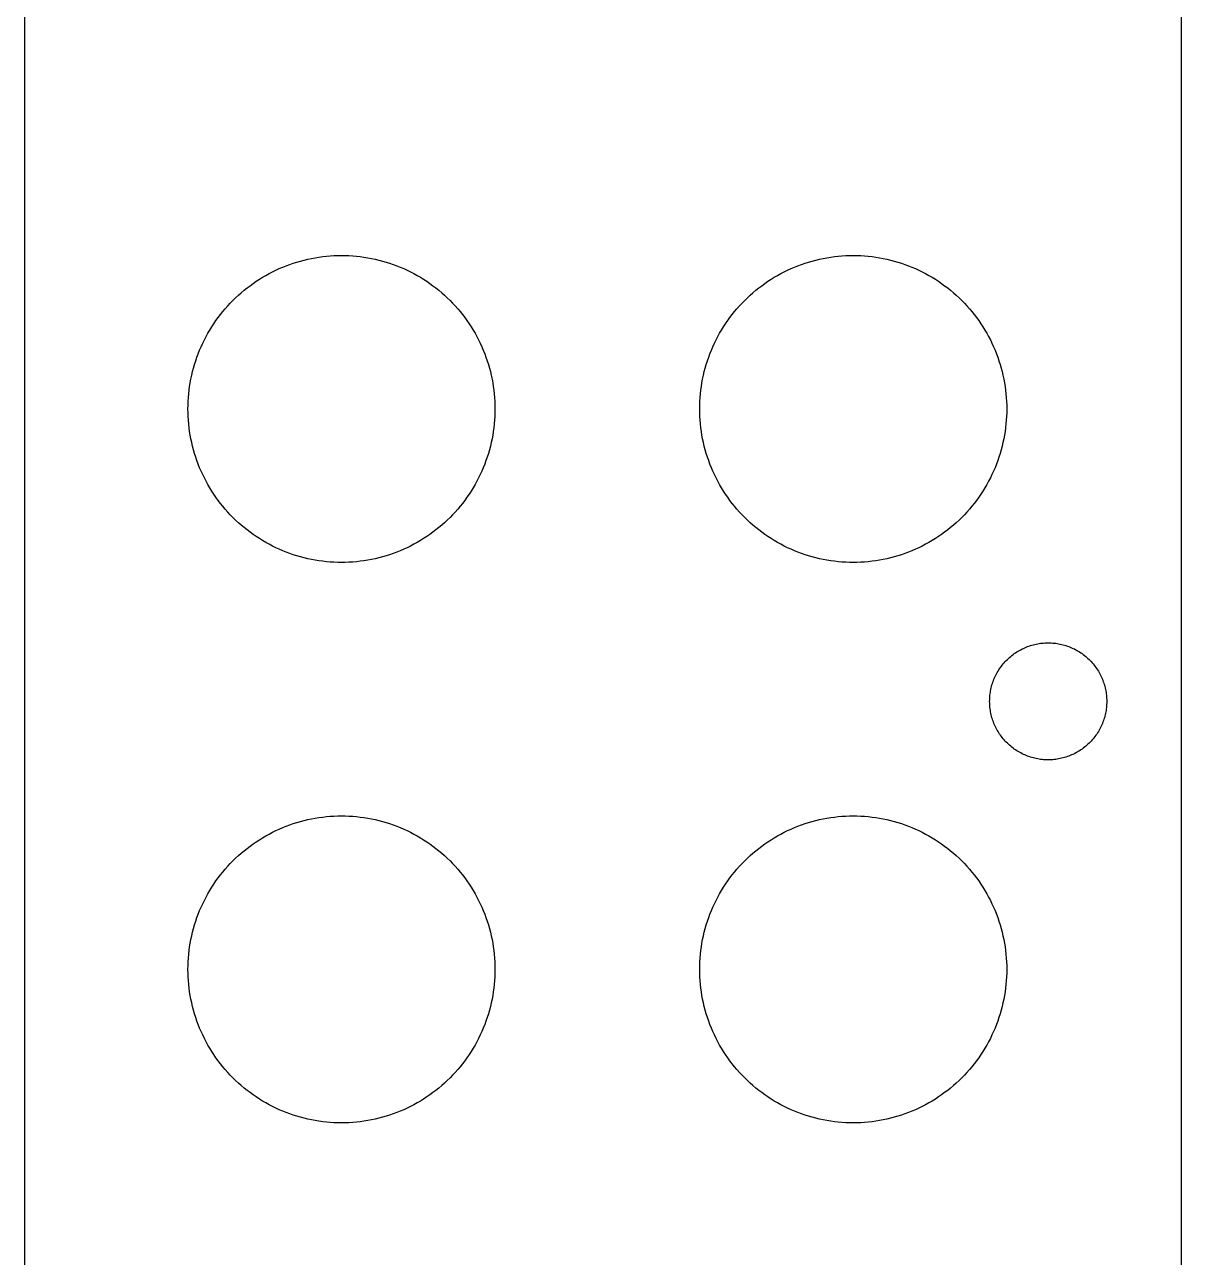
# Model space of a CAD drawing. Extents: x 1 to 31, y 9 to 138.
# Drawn here: x 1.27 to 31.41, y 73.5 to 105.63 of the extents above; entities that cross this region are included whole.
import ezdxf

# ---------------------------------------------------------------- set-up
doc = ezdxf.new("R2010")
doc.units = 0

msp = doc.modelspace()

# ---------------------------------------------------------------- linework, layer by layer
at = {"color": 34, "true_color": 0x008000}
for points in [[(1.27, 9.253982, 0), (31.409894, 9.253982, 0), (31.409894, 137.754106, 0), (1.27, 137.754106, 0), (1.27, 9.253982, 0)], [(5.525008, 95.613982, 0), (5.526278, 95.712026, 0), (5.529834, 95.810324, 0), (5.53593, 95.908114, 0), (5.544312, 96.006158, 0), (5.55498, 96.103694, 0), (5.568188, 96.200976, 0), (5.583936, 96.29775, 0), (5.60197, 96.39427, 0), (5.62229, 96.490282, 0), (5.644896, 96.585786, 0), (5.669788, 96.680782, 0), (5.69722, 96.775016, 0), (5.726938, 96.868742, 0), (5.758942, 96.961452, 0), (5.792978, 97.053654, 0), (5.829554, 97.144586, 0), (5.868162, 97.23501, 0), (5.909056, 97.324164, 0), (5.952236, 97.412302, 0), (5.997448, 97.499678, 0), (6.044692, 97.58553, 0), (6.093968, 97.670366, 0), (6.14553, 97.753932, 0), (6.199124, 97.836228, 0), (6.25475, 97.917254, 0), (6.312154, 97.996756, 0), (6.37159, 98.074988, 0), (6.433058, 98.151442, 0), (6.49605, 98.226626, 0), (6.561328, 98.300286, 0), (6.62813, 98.372168, 0), (6.696456, 98.442526, 0), (6.766814, 98.510852, 0), (6.838696, 98.577654, 0), (6.912356, 98.642932, 0), (6.98754, 98.705924, 0), (7.063994, 98.767392, 0), (7.142226, 98.826828, 0), (7.221728, 98.884232, 0), (7.302754, 98.939858, 0), (7.38505, 98.993452, 0), (7.468616, 99.045014, 0), (7.553452, 99.09429, 0), (7.639304, 99.141534, 0), (7.72668, 99.186746, 0), (7.814818, 99.229926, 0), (7.903972, 99.27082, 0), (7.994396, 99.309428, 0), (8.085328, 99.346004, 0), (8.17753, 99.38004, 0), (8.27024, 99.412044, 0), (8.363966, 99.441762, 0), (8.4582, 99.469194, 0), (8.553196, 99.494086, 0), (8.6487, 99.516692, 0), (8.744712, 99.537012, 0), (8.841232, 99.555046, 0), (8.938006, 99.570794, 0), (9.035288, 99.584002, 0), (9.132824, 99.59467, 0), (9.230868, 99.603052, 0), (9.328658, 99.609148, 0), (9.426956, 99.612704, 0), (9.525, 99.613974, 0), (9.623044, 99.612704, 0), (9.721342, 99.609148, 0), (9.819132, 99.603052, 0), (9.917176, 99.59467, 0), (10.014712, 99.584002, 0), (10.111994, 99.570794, 0), (10.208768, 99.555046, 0), (10.305288, 99.537012, 0), (10.4013, 99.516692, 0), (10.496804, 99.494086, 0), (10.5918, 99.469194, 0), (10.686034, 99.441762, 0), (10.77976, 99.412044, 0), (10.87247, 99.38004, 0), (10.964672, 99.346004, 0), (11.055604, 99.309428, 0), (11.146028, 99.27082, 0), (11.235182, 99.229926, 0), (11.32332, 99.186746, 0), (11.410696, 99.141534, 0), (11.496548, 99.09429, 0), (11.581384, 99.045014, 0), (11.66495, 98.993452, 0), (11.747246, 98.939858, 0), (11.828272, 98.884232, 0), (11.907774, 98.826828, 0), (11.986006, 98.767392, 0), (12.06246, 98.705924, 0), (12.137644, 98.642932, 0), (12.211304, 98.577654, 0), (12.283186, 98.510852, 0), (12.353544, 98.442526, 0), (12.42187, 98.372168, 0), (12.488672, 98.300286, 0), (12.55395, 98.226626, 0), (12.616942, 98.151442, 0), (12.67841, 98.074988, 0), (12.737846, 97.996756, 0), (12.79525, 97.917254, 0), (12.850876, 97.836228, 0), (12.90447, 97.753932, 0), (12.956032, 97.670366, 0), (13.005308, 97.58553, 0), (13.052552, 97.499678, 0), (13.097764, 97.412302, 0), (13.140944, 97.324164, 0), (13.181838, 97.23501, 0), (13.220446, 97.144586, 0), (13.257022, 97.053654, 0), (13.291058, 96.961452, 0), (13.323062, 96.868742, 0), (13.35278, 96.775016, 0), (13.380212, 96.680782, 0), (13.405104, 96.585786, 0), (13.42771, 96.490282, 0), (13.44803, 96.39427, 0), (13.466064, 96.29775, 0), (13.481812, 96.200976, 0), (13.49502, 96.103694, 0), (13.505688, 96.006158, 0), (13.51407, 95.908114, 0), (13.520166, 95.810324, 0), (13.523722, 95.712026, 0), (13.524992, 95.613982, 0), (13.523722, 95.515938, 0), (13.520166, 95.41764, 0), (13.51407, 95.31985, 0), (13.505688, 95.221806, 0), (13.49502, 95.12427, 0), (13.481812, 95.026988, 0), (13.466064, 94.930214, 0), (13.44803, 94.833694, 0), (13.42771, 94.737682, 0), (13.405104, 94.642178, 0), (13.380212, 94.547182, 0), (13.35278, 94.452948, 0), (13.323062, 94.359222, 0), (13.291058, 94.266512, 0), (13.257022, 94.17431, 0), (13.220446, 94.083378, 0), (13.181838, 93.992954, 0), (13.140944, 93.9038, 0), (13.097764, 93.815662, 0), (13.052552, 93.728286, 0), (13.005308, 93.642434, 0), (12.956032, 93.557598, 0), (12.90447, 93.474032, 0), (12.850876, 93.391736, 0), (12.79525, 93.31071, 0), (12.737846, 93.231208, 0), (12.67841, 93.152976, 0), (12.616942, 93.076522, 0), (12.55395, 93.001338, 0), (12.488672, 92.927678, 0), (12.42187, 92.855796, 0), (12.353544, 92.785438, 0), (12.283186, 92.717112, 0), (12.211304, 92.65031, 0), (12.137644, 92.585032, 0), (12.06246, 92.52204, 0), (11.986006, 92.460572, 0), (11.907774, 92.401136, 0), (11.828272, 92.343732, 0), (11.747246, 92.288106, 0), (11.66495, 92.234512, 0), (11.581384, 92.18295, 0), (11.496548, 92.133674, 0), (11.410696, 92.08643, 0), (11.32332, 92.041218, 0), (11.235182, 91.998038, 0), (11.146028, 91.957144, 0), (11.055604, 91.918536, 0), (10.964672, 91.88196, 0), (10.87247, 91.847924, 0), (10.77976, 91.81592, 0), (10.686034, 91.786202, 0), (10.5918, 91.75877, 0), (10.496804, 91.733878, 0), (10.4013, 91.711272, 0), (10.305288, 91.690952, 0), (10.208768, 91.672918, 0), (10.111994, 91.65717, 0), (10.014712, 91.643962, 0), (9.917176, 91.633294, 0), (9.819132, 91.624912, 0), (9.721342, 91.618816, 0), (9.623044, 91.61526, 0), (9.525, 91.61399, 0), (9.426956, 91.61526, 0), (9.328658, 91.618816, 0), (9.230868, 91.624912, 0), (9.132824, 91.633294, 0), (9.035288, 91.643962, 0), (8.938006, 91.65717, 0), (8.841232, 91.672918, 0), (8.744712, 91.690952, 0), (8.6487, 91.711272, 0), (8.553196, 91.733878, 0), (8.4582, 91.75877, 0), (8.363966, 91.786202, 0), (8.27024, 91.81592, 0), (8.17753, 91.847924, 0), (8.085328, 91.88196, 0), (7.994396, 91.918536, 0), (7.903972, 91.957144, 0), (7.814818, 91.998038, 0), (7.72668, 92.041218, 0), (7.639304, 92.08643, 0), (7.553452, 92.133674, 0), (7.468616, 92.18295, 0), (7.38505, 92.234512, 0), (7.302754, 92.288106, 0), (7.221728, 92.343732, 0), (7.142226, 92.401136, 0), (7.063994, 92.460572, 0), (6.98754, 92.52204, 0), (6.912356, 92.585032, 0), (6.838696, 92.65031, 0), (6.766814, 92.717112, 0), (6.696456, 92.785438, 0), (6.62813, 92.855796, 0), (6.561328, 92.927678, 0), (6.49605, 93.001338, 0), (6.433058, 93.076522, 0), (6.37159, 93.152976, 0), (6.312154, 93.231208, 0), (6.25475, 93.31071, 0), (6.199124, 93.391736, 0), (6.14553, 93.474032, 0), (6.093968, 93.557598, 0), (6.044692, 93.642434, 0), (5.997448, 93.728286, 0), (5.952236, 93.815662, 0), (5.909056, 93.9038, 0), (5.868162, 93.992954, 0), (5.829554, 94.083378, 0), (5.792978, 94.17431, 0), (5.758942, 94.266512, 0), (5.726938, 94.359222, 0), (5.69722, 94.452948, 0), (5.669788, 94.547182, 0), (5.644896, 94.642178, 0), (5.62229, 94.737682, 0), (5.60197, 94.833694, 0), (5.583936, 94.930214, 0), (5.568188, 95.026988, 0), (5.55498, 95.12427, 0), (5.544312, 95.221806, 0), (5.53593, 95.31985, 0), (5.529834, 95.41764, 0), (5.526278, 95.515938, 0), (5.525008, 95.613982, 0)], [(18.860008, 95.613982, 0), (18.861278, 95.712026, 0), (18.864834, 95.810324, 0), (18.87093, 95.908114, 0), (18.879312, 96.006158, 0), (18.88998, 96.103694, 0), (18.903188, 96.200976, 0), (18.918936, 96.29775, 0), (18.93697, 96.39427, 0), (18.95729, 96.490282, 0), (18.979896, 96.585786, 0), (19.004788, 96.680782, 0), (19.03222, 96.775016, 0), (19.061938, 96.868742, 0), (19.093942, 96.961452, 0), (19.127978, 97.053654, 0), (19.164554, 97.144586, 0), (19.203162, 97.23501, 0), (19.244056, 97.324164, 0), (19.287236, 97.412302, 0), (19.332448, 97.499678, 0), (19.379692, 97.58553, 0), (19.428968, 97.670366, 0), (19.48053, 97.753932, 0), (19.534124, 97.836228, 0), (19.58975, 97.917254, 0), (19.647154, 97.996756, 0), (19.70659, 98.074988, 0), (19.768058, 98.151442, 0), (19.83105, 98.226626, 0), (19.896328, 98.300286, 0), (19.96313, 98.372168, 0), (20.031456, 98.442526, 0), (20.101814, 98.510852, 0), (20.173696, 98.577654, 0), (20.247356, 98.642932, 0), (20.32254, 98.705924, 0), (20.398994, 98.767392, 0), (20.477226, 98.826828, 0), (20.556728, 98.884232, 0), (20.637754, 98.939858, 0), (20.72005, 98.993452, 0), (20.803616, 99.045014, 0), (20.888452, 99.09429, 0), (20.974304, 99.141534, 0), (21.06168, 99.186746, 0), (21.149818, 99.229926, 0), (21.238972, 99.27082, 0), (21.329396, 99.309428, 0), (21.420328, 99.346004, 0), (21.51253, 99.38004, 0), (21.60524, 99.412044, 0), (21.698966, 99.441762, 0), (21.7932, 99.469194, 0), (21.888196, 99.494086, 0), (21.9837, 99.516692, 0), (22.079712, 99.537012, 0), (22.176232, 99.555046, 0), (22.273006, 99.570794, 0), (22.370288, 99.584002, 0), (22.467824, 99.59467, 0), (22.565868, 99.603052, 0), (22.663658, 99.609148, 0), (22.761956, 99.612704, 0), (22.86, 99.613974, 0), (22.958044, 99.612704, 0), (23.056342, 99.609148, 0), (23.154132, 99.603052, 0), (23.252176, 99.59467, 0), (23.349712, 99.584002, 0), (23.446994, 99.570794, 0), (23.543768, 99.555046, 0), (23.640288, 99.537012, 0), (23.7363, 99.516692, 0), (23.831804, 99.494086, 0), (23.9268, 99.469194, 0), (24.021034, 99.441762, 0), (24.11476, 99.412044, 0), (24.20747, 99.38004, 0), (24.299672, 99.346004, 0), (24.390604, 99.309428, 0), (24.481028, 99.27082, 0), (24.570182, 99.229926, 0), (24.65832, 99.186746, 0), (24.745696, 99.141534, 0), (24.831548, 99.09429, 0), (24.916384, 99.045014, 0), (24.99995, 98.993452, 0), (25.082246, 98.939858, 0), (25.163272, 98.884232, 0), (25.242774, 98.826828, 0), (25.321006, 98.767392, 0), (25.39746, 98.705924, 0), (25.472644, 98.642932, 0), (25.546304, 98.577654, 0), (25.618186, 98.510852, 0), (25.688544, 98.442526, 0), (25.75687, 98.372168, 0), (25.823672, 98.300286, 0), (25.88895, 98.226626, 0), (25.951942, 98.151442, 0), (26.01341, 98.074988, 0), (26.072846, 97.996756, 0), (26.13025, 97.917254, 0), (26.185876, 97.836228, 0), (26.23947, 97.753932, 0), (26.291032, 97.670366, 0), (26.340308, 97.58553, 0), (26.387552, 97.499678, 0), (26.432764, 97.412302, 0), (26.475944, 97.324164, 0), (26.516838, 97.23501, 0), (26.555446, 97.144586, 0), (26.592022, 97.053654, 0), (26.626058, 96.961452, 0), (26.658062, 96.868742, 0), (26.68778, 96.775016, 0), (26.715212, 96.680782, 0), (26.740104, 96.585786, 0), (26.76271, 96.490282, 0), (26.78303, 96.39427, 0), (26.801064, 96.29775, 0), (26.816812, 96.200976, 0), (26.83002, 96.103694, 0), (26.840688, 96.006158, 0), (26.84907, 95.908114, 0), (26.855166, 95.810324, 0), (26.858722, 95.712026, 0), (26.859992, 95.613982, 0), (26.858722, 95.515938, 0), (26.855166, 95.41764, 0), (26.84907, 95.31985, 0), (26.840688, 95.221806, 0), (26.83002, 95.12427, 0), (26.816812, 95.026988, 0), (26.801064, 94.930214, 0), (26.78303, 94.833694, 0), (26.76271, 94.737682, 0), (26.740104, 94.642178, 0), (26.715212, 94.547182, 0), (26.68778, 94.452948, 0), (26.658062, 94.359222, 0), (26.626058, 94.266512, 0), (26.592022, 94.17431, 0), (26.555446, 94.083378, 0), (26.516838, 93.992954, 0), (26.475944, 93.9038, 0), (26.432764, 93.815662, 0), (26.387552, 93.728286, 0), (26.340308, 93.642434, 0), (26.291032, 93.557598, 0), (26.23947, 93.474032, 0), (26.185876, 93.391736, 0), (26.13025, 93.31071, 0), (26.072846, 93.231208, 0), (26.01341, 93.152976, 0), (25.951942, 93.076522, 0), (25.88895, 93.001338, 0), (25.823672, 92.927678, 0), (25.75687, 92.855796, 0), (25.688544, 92.785438, 0), (25.618186, 92.717112, 0), (25.546304, 92.65031, 0), (25.472644, 92.585032, 0), (25.39746, 92.52204, 0), (25.321006, 92.460572, 0), (25.242774, 92.401136, 0), (25.163272, 92.343732, 0), (25.082246, 92.288106, 0), (24.99995, 92.234512, 0), (24.916384, 92.18295, 0), (24.831548, 92.133674, 0), (24.745696, 92.08643, 0), (24.65832, 92.041218, 0), (24.570182, 91.998038, 0), (24.481028, 91.957144, 0), (24.390604, 91.918536, 0), (24.299672, 91.88196, 0), (24.20747, 91.847924, 0), (24.11476, 91.81592, 0), (24.021034, 91.786202, 0), (23.9268, 91.75877, 0), (23.831804, 91.733878, 0), (23.7363, 91.711272, 0), (23.640288, 91.690952, 0), (23.543768, 91.672918, 0), (23.446994, 91.65717, 0), (23.349712, 91.643962, 0), (23.252176, 91.633294, 0), (23.154132, 91.624912, 0), (23.056342, 91.618816, 0), (22.958044, 91.61526, 0), (22.86, 91.61399, 0), (22.761956, 91.61526, 0), (22.663658, 91.618816, 0), (22.565868, 91.624912, 0), (22.467824, 91.633294, 0), (22.370288, 91.643962, 0), (22.273006, 91.65717, 0), (22.176232, 91.672918, 0), (22.079712, 91.690952, 0), (21.9837, 91.711272, 0), (21.888196, 91.733878, 0), (21.7932, 91.75877, 0), (21.698966, 91.786202, 0), (21.60524, 91.81592, 0), (21.51253, 91.847924, 0), (21.420328, 91.88196, 0), (21.329396, 91.918536, 0), (21.238972, 91.957144, 0), (21.149818, 91.998038, 0), (21.06168, 92.041218, 0), (20.974304, 92.08643, 0), (20.888452, 92.133674, 0), (20.803616, 92.18295, 0), (20.72005, 92.234512, 0), (20.637754, 92.288106, 0), (20.556728, 92.343732, 0), (20.477226, 92.401136, 0), (20.398994, 92.460572, 0), (20.32254, 92.52204, 0), (20.247356, 92.585032, 0), (20.173696, 92.65031, 0), (20.101814, 92.717112, 0), (20.031456, 92.785438, 0), (19.96313, 92.855796, 0), (19.896328, 92.927678, 0), (19.83105, 93.001338, 0), (19.768058, 93.076522, 0), (19.70659, 93.152976, 0), (19.647154, 93.231208, 0), (19.58975, 93.31071, 0), (19.534124, 93.391736, 0), (19.48053, 93.474032, 0), (19.428968, 93.557598, 0), (19.379692, 93.642434, 0), (19.332448, 93.728286, 0), (19.287236, 93.815662, 0), (19.244056, 93.9038, 0), (19.203162, 93.992954, 0), (19.164554, 94.083378, 0), (19.127978, 94.17431, 0), (19.093942, 94.266512, 0), (19.061938, 94.359222, 0), (19.03222, 94.452948, 0), (19.004788, 94.547182, 0), (18.979896, 94.642178, 0), (18.95729, 94.737682, 0), (18.93697, 94.833694, 0), (18.918936, 94.930214, 0), (18.903188, 95.026988, 0), (18.88998, 95.12427, 0), (18.879312, 95.221806, 0), (18.87093, 95.31985, 0), (18.864834, 95.41764, 0), (18.861278, 95.515938, 0), (18.860008, 95.613982, 0)], [(26.414984, 87.993982, 0), (26.415492, 88.033352, 0), (26.417016, 88.072468, 0), (26.419556, 88.111584, 0), (26.423112, 88.1507, 0), (26.427684, 88.189816, 0), (26.433272, 88.228678, 0), (26.439622, 88.267286, 0), (26.447242, 88.305894, 0), (26.455878, 88.344248, 0), (26.465276, 88.382348, 0), (26.47569, 88.420194, 0), (26.48712, 88.457786, 0), (26.499566, 88.495124, 0), (26.513028, 88.531954, 0), (26.527252, 88.56853, 0), (26.542492, 88.604598, 0), (26.558748, 88.640412, 0), (26.575766, 88.675718, 0), (26.5938, 88.71077, 0), (26.61285, 88.74506, 0), (26.632662, 88.779096, 0), (26.653236, 88.81237, 0), (26.674826, 88.84539, 0), (26.697178, 88.877648, 0), (26.720292, 88.909398, 0), (26.744168, 88.940386, 0), (26.76906, 88.970866, 0), (26.79446, 89.000838, 0), (26.820876, 89.029794, 0), (26.8478, 89.058242, 0), (26.87574, 89.086182, 0), (26.904188, 89.113106, 0), (26.933144, 89.139522, 0), (26.963116, 89.164922, 0), (26.993596, 89.189814, 0), (27.024584, 89.21369, 0), (27.056334, 89.236804, 0), (27.088592, 89.259156, 0), (27.121612, 89.280746, 0), (27.154886, 89.30132, 0), (27.188922, 89.321132, 0), (27.223212, 89.340182, 0), (27.258264, 89.358216, 0), (27.29357, 89.375234, 0), (27.329384, 89.39149, 0), (27.365452, 89.40673, 0), (27.402028, 89.420954, 0), (27.438858, 89.434416, 0), (27.476196, 89.446862, 0), (27.513788, 89.458292, 0), (27.551634, 89.468706, 0), (27.589734, 89.478104, 0), (27.628088, 89.48674, 0), (27.666696, 89.49436, 0), (27.705304, 89.50071, 0), (27.744166, 89.506298, 0), (27.783282, 89.51087, 0), (27.822398, 89.514426, 0), (27.861514, 89.516966, 0), (27.90063, 89.51849, 0), (27.94, 89.518998, 0), (27.97937, 89.51849, 0), (28.018486, 89.516966, 0), (28.057602, 89.514426, 0), (28.096718, 89.51087, 0), (28.135834, 89.506298, 0), (28.174696, 89.50071, 0), (28.213304, 89.49436, 0), (28.251912, 89.48674, 0), (28.290266, 89.478104, 0), (28.328366, 89.468706, 0), (28.366212, 89.458292, 0), (28.403804, 89.446862, 0), (28.441142, 89.434416, 0), (28.477972, 89.420954, 0), (28.514548, 89.40673, 0), (28.550616, 89.39149, 0), (28.58643, 89.375234, 0), (28.621736, 89.358216, 0), (28.656788, 89.340182, 0), (28.691078, 89.321132, 0), (28.725114, 89.30132, 0), (28.758388, 89.280746, 0), (28.791408, 89.259156, 0), (28.823666, 89.236804, 0), (28.855416, 89.21369, 0), (28.886404, 89.189814, 0), (28.916884, 89.164922, 0), (28.946856, 89.139522, 0), (28.975812, 89.113106, 0), (29.00426, 89.086182, 0), (29.0322, 89.058242, 0), (29.059124, 89.029794, 0), (29.08554, 89.000838, 0), (29.11094, 88.970866, 0), (29.135832, 88.940386, 0), (29.159708, 88.909398, 0), (29.182822, 88.877648, 0), (29.205174, 88.84539, 0), (29.226764, 88.81237, 0), (29.247338, 88.779096, 0), (29.26715, 88.74506, 0), (29.2862, 88.71077, 0), (29.304234, 88.675718, 0), (29.321252, 88.640412, 0), (29.337508, 88.604598, 0), (29.352748, 88.56853, 0), (29.366972, 88.531954, 0), (29.380434, 88.495124, 0), (29.39288, 88.457786, 0), (29.40431, 88.420194, 0), (29.414724, 88.382348, 0), (29.424122, 88.344248, 0), (29.432758, 88.305894, 0), (29.440378, 88.267286, 0), (29.446728, 88.228678, 0), (29.452316, 88.189816, 0), (29.456888, 88.1507, 0), (29.460444, 88.111584, 0), (29.462984, 88.072468, 0), (29.464508, 88.033352, 0), (29.465016, 87.993982, 0), (29.464508, 87.954612, 0), (29.462984, 87.915496, 0), (29.460444, 87.87638, 0), (29.456888, 87.837264, 0), (29.452316, 87.798148, 0), (29.446728, 87.759286, 0), (29.440378, 87.720678, 0), (29.432758, 87.68207, 0), (29.424122, 87.643716, 0), (29.414724, 87.605616, 0), (29.40431, 87.56777, 0), (29.39288, 87.530178, 0), (29.380434, 87.49284, 0), (29.366972, 87.45601, 0), (29.352748, 87.419434, 0), (29.337508, 87.383366, 0), (29.321252, 87.347552, 0), (29.304234, 87.312246, 0), (29.2862, 87.277194, 0), (29.26715, 87.242904, 0), (29.247338, 87.208868, 0), (29.226764, 87.175594, 0), (29.205174, 87.142574, 0), (29.182822, 87.110316, 0), (29.159708, 87.078566, 0), (29.135832, 87.047578, 0), (29.11094, 87.017098, 0), (29.08554, 86.987126, 0), (29.059124, 86.95817, 0), (29.0322, 86.929722, 0), (29.00426, 86.901782, 0), (28.975812, 86.874858, 0), (28.946856, 86.848442, 0), (28.916884, 86.823042, 0), (28.886404, 86.79815, 0), (28.855416, 86.774274, 0), (28.823666, 86.75116, 0), (28.791408, 86.728808, 0), (28.758388, 86.707218, 0), (28.725114, 86.686644, 0), (28.691078, 86.666832, 0), (28.656788, 86.647782, 0), (28.621736, 86.629748, 0), (28.58643, 86.61273, 0), (28.550616, 86.596474, 0), (28.514548, 86.581234, 0), (28.477972, 86.56701, 0), (28.441142, 86.553548, 0), (28.403804, 86.541102, 0), (28.366212, 86.529672, 0), (28.328366, 86.519258, 0), (28.290266, 86.50986, 0), (28.251912, 86.501224, 0), (28.213304, 86.493604, 0), (28.174696, 86.487254, 0), (28.135834, 86.481666, 0), (28.096718, 86.477094, 0), (28.057602, 86.473538, 0), (28.018486, 86.470998, 0), (27.97937, 86.469474, 0), (27.94, 86.468966, 0), (27.90063, 86.469474, 0), (27.861514, 86.470998, 0), (27.822398, 86.473538, 0), (27.783282, 86.477094, 0), (27.744166, 86.481666, 0), (27.705304, 86.487254, 0), (27.666696, 86.493604, 0), (27.628088, 86.501224, 0), (27.589734, 86.50986, 0), (27.551634, 86.519258, 0), (27.513788, 86.529672, 0), (27.476196, 86.541102, 0), (27.438858, 86.553548, 0), (27.402028, 86.56701, 0), (27.365452, 86.581234, 0), (27.329384, 86.596474, 0), (27.29357, 86.61273, 0), (27.258264, 86.629748, 0), (27.223212, 86.647782, 0), (27.188922, 86.666832, 0), (27.154886, 86.686644, 0), (27.121612, 86.707218, 0), (27.088592, 86.728808, 0), (27.056334, 86.75116, 0), (27.024584, 86.774274, 0), (26.993596, 86.79815, 0), (26.963116, 86.823042, 0), (26.933144, 86.848442, 0), (26.904188, 86.874858, 0), (26.87574, 86.901782, 0), (26.8478, 86.929722, 0), (26.820876, 86.95817, 0), (26.79446, 86.987126, 0), (26.76906, 87.017098, 0), (26.744168, 87.047578, 0), (26.720292, 87.078566, 0), (26.697178, 87.110316, 0), (26.674826, 87.142574, 0), (26.653236, 87.175594, 0), (26.632662, 87.208868, 0), (26.61285, 87.242904, 0), (26.5938, 87.277194, 0), (26.575766, 87.312246, 0), (26.558748, 87.347552, 0), (26.542492, 87.383366, 0), (26.527252, 87.419434, 0), (26.513028, 87.45601, 0), (26.499566, 87.49284, 0), (26.48712, 87.530178, 0), (26.47569, 87.56777, 0), (26.465276, 87.605616, 0), (26.455878, 87.643716, 0), (26.447242, 87.68207, 0), (26.439622, 87.720678, 0), (26.433272, 87.759286, 0), (26.427684, 87.798148, 0), (26.423112, 87.837264, 0), (26.419556, 87.87638, 0), (26.417016, 87.915496, 0), (26.415492, 87.954612, 0), (26.414984, 87.993982, 0)], [(5.525008, 81.008982, 0), (5.526278, 81.107026, 0), (5.529834, 81.205324, 0), (5.53593, 81.303114, 0), (5.544312, 81.401158, 0), (5.55498, 81.498694, 0), (5.568188, 81.595976, 0), (5.583936, 81.69275, 0), (5.60197, 81.78927, 0), (5.62229, 81.885282, 0), (5.644896, 81.980786, 0), (5.669788, 82.075782, 0), (5.69722, 82.170016, 0), (5.726938, 82.263742, 0), (5.758942, 82.356452, 0), (5.792978, 82.448654, 0), (5.829554, 82.539586, 0), (5.868162, 82.63001, 0), (5.909056, 82.719164, 0), (5.952236, 82.807302, 0), (5.997448, 82.894678, 0), (6.044692, 82.98053, 0), (6.093968, 83.065366, 0), (6.14553, 83.148932, 0), (6.199124, 83.231228, 0), (6.25475, 83.312254, 0), (6.312154, 83.391756, 0), (6.37159, 83.469988, 0), (6.433058, 83.546442, 0), (6.49605, 83.621626, 0), (6.561328, 83.695286, 0), (6.62813, 83.767168, 0), (6.696456, 83.837526, 0), (6.766814, 83.905852, 0), (6.838696, 83.972654, 0), (6.912356, 84.037932, 0), (6.98754, 84.100924, 0), (7.063994, 84.162392, 0), (7.142226, 84.221828, 0), (7.221728, 84.279232, 0), (7.302754, 84.334858, 0), (7.38505, 84.388452, 0), (7.468616, 84.440014, 0), (7.553452, 84.48929, 0), (7.639304, 84.536534, 0), (7.72668, 84.581746, 0), (7.814818, 84.624926, 0), (7.903972, 84.66582, 0), (7.994396, 84.704428, 0), (8.085328, 84.741004, 0), (8.17753, 84.77504, 0), (8.27024, 84.807044, 0), (8.363966, 84.836762, 0), (8.4582, 84.864194, 0), (8.553196, 84.889086, 0), (8.6487, 84.911692, 0), (8.744712, 84.932012, 0), (8.841232, 84.950046, 0), (8.938006, 84.965794, 0), (9.035288, 84.979002, 0), (9.132824, 84.98967, 0), (9.230868, 84.998052, 0), (9.328658, 85.004148, 0), (9.426956, 85.007704, 0), (9.525, 85.008974, 0), (9.623044, 85.007704, 0), (9.721342, 85.004148, 0), (9.819132, 84.998052, 0), (9.917176, 84.98967, 0), (10.014712, 84.979002, 0), (10.111994, 84.965794, 0), (10.208768, 84.950046, 0), (10.305288, 84.932012, 0), (10.4013, 84.911692, 0), (10.496804, 84.889086, 0), (10.5918, 84.864194, 0), (10.686034, 84.836762, 0), (10.77976, 84.807044, 0), (10.87247, 84.77504, 0), (10.964672, 84.741004, 0), (11.055604, 84.704428, 0), (11.146028, 84.66582, 0), (11.235182, 84.624926, 0), (11.32332, 84.581746, 0), (11.410696, 84.536534, 0), (11.496548, 84.48929, 0), (11.581384, 84.440014, 0), (11.66495, 84.388452, 0), (11.747246, 84.334858, 0), (11.828272, 84.279232, 0), (11.907774, 84.221828, 0), (11.986006, 84.162392, 0), (12.06246, 84.100924, 0), (12.137644, 84.037932, 0), (12.211304, 83.972654, 0), (12.283186, 83.905852, 0), (12.353544, 83.837526, 0), (12.42187, 83.767168, 0), (12.488672, 83.695286, 0), (12.55395, 83.621626, 0), (12.616942, 83.546442, 0), (12.67841, 83.469988, 0), (12.737846, 83.391756, 0), (12.79525, 83.312254, 0), (12.850876, 83.231228, 0), (12.90447, 83.148932, 0), (12.956032, 83.065366, 0), (13.005308, 82.98053, 0), (13.052552, 82.894678, 0), (13.097764, 82.807302, 0), (13.140944, 82.719164, 0), (13.181838, 82.63001, 0), (13.220446, 82.539586, 0), (13.257022, 82.448654, 0), (13.291058, 82.356452, 0), (13.323062, 82.263742, 0), (13.35278, 82.170016, 0), (13.380212, 82.075782, 0), (13.405104, 81.980786, 0), (13.42771, 81.885282, 0), (13.44803, 81.78927, 0), (13.466064, 81.69275, 0), (13.481812, 81.595976, 0), (13.49502, 81.498694, 0), (13.505688, 81.401158, 0), (13.51407, 81.303114, 0), (13.520166, 81.205324, 0), (13.523722, 81.107026, 0), (13.524992, 81.008982, 0), (13.523722, 80.910938, 0), (13.520166, 80.81264, 0), (13.51407, 80.71485, 0), (13.505688, 80.616806, 0), (13.49502, 80.51927, 0), (13.481812, 80.421988, 0), (13.466064, 80.325214, 0), (13.44803, 80.228694, 0), (13.42771, 80.132682, 0), (13.405104, 80.037178, 0), (13.380212, 79.942182, 0), (13.35278, 79.847948, 0), (13.323062, 79.754222, 0), (13.291058, 79.661512, 0), (13.257022, 79.56931, 0), (13.220446, 79.478378, 0), (13.181838, 79.387954, 0), (13.140944, 79.2988, 0), (13.097764, 79.210662, 0), (13.052552, 79.123286, 0), (13.005308, 79.037434, 0), (12.956032, 78.952598, 0), (12.90447, 78.869032, 0), (12.850876, 78.786736, 0), (12.79525, 78.70571, 0), (12.737846, 78.626208, 0), (12.67841, 78.547976, 0), (12.616942, 78.471522, 0), (12.55395, 78.396338, 0), (12.488672, 78.322678, 0), (12.42187, 78.250796, 0), (12.353544, 78.180438, 0), (12.283186, 78.112112, 0), (12.211304, 78.04531, 0), (12.137644, 77.980032, 0), (12.06246, 77.91704, 0), (11.986006, 77.855572, 0), (11.907774, 77.796136, 0), (11.828272, 77.738732, 0), (11.747246, 77.683106, 0), (11.66495, 77.629512, 0), (11.581384, 77.57795, 0), (11.496548, 77.528674, 0), (11.410696, 77.48143, 0), (11.32332, 77.436218, 0), (11.235182, 77.393038, 0), (11.146028, 77.352144, 0), (11.055604, 77.313536, 0), (10.964672, 77.27696, 0), (10.87247, 77.242924, 0), (10.77976, 77.21092, 0), (10.686034, 77.181202, 0), (10.5918, 77.15377, 0), (10.496804, 77.128878, 0), (10.4013, 77.106272, 0), (10.305288, 77.085952, 0), (10.208768, 77.067918, 0), (10.111994, 77.05217, 0), (10.014712, 77.038962, 0), (9.917176, 77.028294, 0), (9.819132, 77.019912, 0), (9.721342, 77.013816, 0), (9.623044, 77.01026, 0), (9.525, 77.00899, 0), (9.426956, 77.01026, 0), (9.328658, 77.013816, 0), (9.230868, 77.019912, 0), (9.132824, 77.028294, 0), (9.035288, 77.038962, 0), (8.938006, 77.05217, 0), (8.841232, 77.067918, 0), (8.744712, 77.085952, 0), (8.6487, 77.106272, 0), (8.553196, 77.128878, 0), (8.4582, 77.15377, 0), (8.363966, 77.181202, 0), (8.27024, 77.21092, 0), (8.17753, 77.242924, 0), (8.085328, 77.27696, 0), (7.994396, 77.313536, 0), (7.903972, 77.352144, 0), (7.814818, 77.393038, 0), (7.72668, 77.436218, 0), (7.639304, 77.48143, 0), (7.553452, 77.528674, 0), (7.468616, 77.57795, 0), (7.38505, 77.629512, 0), (7.302754, 77.683106, 0), (7.221728, 77.738732, 0), (7.142226, 77.796136, 0), (7.063994, 77.855572, 0), (6.98754, 77.91704, 0), (6.912356, 77.980032, 0), (6.838696, 78.04531, 0), (6.766814, 78.112112, 0), (6.696456, 78.180438, 0), (6.62813, 78.250796, 0), (6.561328, 78.322678, 0), (6.49605, 78.396338, 0), (6.433058, 78.471522, 0), (6.37159, 78.547976, 0), (6.312154, 78.626208, 0), (6.25475, 78.70571, 0), (6.199124, 78.786736, 0), (6.14553, 78.869032, 0), (6.093968, 78.952598, 0), (6.044692, 79.037434, 0), (5.997448, 79.123286, 0), (5.952236, 79.210662, 0), (5.909056, 79.2988, 0), (5.868162, 79.387954, 0), (5.829554, 79.478378, 0), (5.792978, 79.56931, 0), (5.758942, 79.661512, 0), (5.726938, 79.754222, 0), (5.69722, 79.847948, 0), (5.669788, 79.942182, 0), (5.644896, 80.037178, 0), (5.62229, 80.132682, 0), (5.60197, 80.228694, 0), (5.583936, 80.325214, 0), (5.568188, 80.421988, 0), (5.55498, 80.51927, 0), (5.544312, 80.616806, 0), (5.53593, 80.71485, 0), (5.529834, 80.81264, 0), (5.526278, 80.910938, 0), (5.525008, 81.008982, 0)], [(18.860008, 81.008982, 0), (18.861278, 81.107026, 0), (18.864834, 81.205324, 0), (18.87093, 81.303114, 0), (18.879312, 81.401158, 0), (18.88998, 81.498694, 0), (18.903188, 81.595976, 0), (18.918936, 81.69275, 0), (18.93697, 81.78927, 0), (18.95729, 81.885282, 0), (18.979896, 81.980786, 0), (19.004788, 82.075782, 0), (19.03222, 82.170016, 0), (19.061938, 82.263742, 0), (19.093942, 82.356452, 0), (19.127978, 82.448654, 0), (19.164554, 82.539586, 0), (19.203162, 82.63001, 0), (19.244056, 82.719164, 0), (19.287236, 82.807302, 0), (19.332448, 82.894678, 0), (19.379692, 82.98053, 0), (19.428968, 83.065366, 0), (19.48053, 83.148932, 0), (19.534124, 83.231228, 0), (19.58975, 83.312254, 0), (19.647154, 83.391756, 0), (19.70659, 83.469988, 0), (19.768058, 83.546442, 0), (19.83105, 83.621626, 0), (19.896328, 83.695286, 0), (19.96313, 83.767168, 0), (20.031456, 83.837526, 0), (20.101814, 83.905852, 0), (20.173696, 83.972654, 0), (20.247356, 84.037932, 0), (20.32254, 84.100924, 0), (20.398994, 84.162392, 0), (20.477226, 84.221828, 0), (20.556728, 84.279232, 0), (20.637754, 84.334858, 0), (20.72005, 84.388452, 0), (20.803616, 84.440014, 0), (20.888452, 84.48929, 0), (20.974304, 84.536534, 0), (21.06168, 84.581746, 0), (21.149818, 84.624926, 0), (21.238972, 84.66582, 0), (21.329396, 84.704428, 0), (21.420328, 84.741004, 0), (21.51253, 84.77504, 0), (21.60524, 84.807044, 0), (21.698966, 84.836762, 0), (21.7932, 84.864194, 0), (21.888196, 84.889086, 0), (21.9837, 84.911692, 0), (22.079712, 84.932012, 0), (22.176232, 84.950046, 0), (22.273006, 84.965794, 0), (22.370288, 84.979002, 0), (22.467824, 84.98967, 0), (22.565868, 84.998052, 0), (22.663658, 85.004148, 0), (22.761956, 85.007704, 0), (22.86, 85.008974, 0), (22.958044, 85.007704, 0), (23.056342, 85.004148, 0), (23.154132, 84.998052, 0), (23.252176, 84.98967, 0), (23.349712, 84.979002, 0), (23.446994, 84.965794, 0), (23.543768, 84.950046, 0), (23.640288, 84.932012, 0), (23.7363, 84.911692, 0), (23.831804, 84.889086, 0), (23.9268, 84.864194, 0), (24.021034, 84.836762, 0), (24.11476, 84.807044, 0), (24.20747, 84.77504, 0), (24.299672, 84.741004, 0), (24.390604, 84.704428, 0), (24.481028, 84.66582, 0), (24.570182, 84.624926, 0), (24.65832, 84.581746, 0), (24.745696, 84.536534, 0), (24.831548, 84.48929, 0), (24.916384, 84.440014, 0), (24.99995, 84.388452, 0), (25.082246, 84.334858, 0), (25.163272, 84.279232, 0), (25.242774, 84.221828, 0), (25.321006, 84.162392, 0), (25.39746, 84.100924, 0), (25.472644, 84.037932, 0), (25.546304, 83.972654, 0), (25.618186, 83.905852, 0), (25.688544, 83.837526, 0), (25.75687, 83.767168, 0), (25.823672, 83.695286, 0), (25.88895, 83.621626, 0), (25.951942, 83.546442, 0), (26.01341, 83.469988, 0), (26.072846, 83.391756, 0), (26.13025, 83.312254, 0), (26.185876, 83.231228, 0), (26.23947, 83.148932, 0), (26.291032, 83.065366, 0), (26.340308, 82.98053, 0), (26.387552, 82.894678, 0), (26.432764, 82.807302, 0), (26.475944, 82.719164, 0), (26.516838, 82.63001, 0), (26.555446, 82.539586, 0), (26.592022, 82.448654, 0), (26.626058, 82.356452, 0), (26.658062, 82.263742, 0), (26.68778, 82.170016, 0), (26.715212, 82.075782, 0), (26.740104, 81.980786, 0), (26.76271, 81.885282, 0), (26.78303, 81.78927, 0), (26.801064, 81.69275, 0), (26.816812, 81.595976, 0), (26.83002, 81.498694, 0), (26.840688, 81.401158, 0), (26.84907, 81.303114, 0), (26.855166, 81.205324, 0), (26.858722, 81.107026, 0), (26.859992, 81.008982, 0), (26.858722, 80.910938, 0), (26.855166, 80.81264, 0), (26.84907, 80.71485, 0), (26.840688, 80.616806, 0), (26.83002, 80.51927, 0), (26.816812, 80.421988, 0), (26.801064, 80.325214, 0), (26.78303, 80.228694, 0), (26.76271, 80.132682, 0), (26.740104, 80.037178, 0), (26.715212, 79.942182, 0), (26.68778, 79.847948, 0), (26.658062, 79.754222, 0), (26.626058, 79.661512, 0), (26.592022, 79.56931, 0), (26.555446, 79.478378, 0), (26.516838, 79.387954, 0), (26.475944, 79.2988, 0), (26.432764, 79.210662, 0), (26.387552, 79.123286, 0), (26.340308, 79.037434, 0), (26.291032, 78.952598, 0), (26.23947, 78.869032, 0), (26.185876, 78.786736, 0), (26.13025, 78.70571, 0), (26.072846, 78.626208, 0), (26.01341, 78.547976, 0), (25.951942, 78.471522, 0), (25.88895, 78.396338, 0), (25.823672, 78.322678, 0), (25.75687, 78.250796, 0), (25.688544, 78.180438, 0), (25.618186, 78.112112, 0), (25.546304, 78.04531, 0), (25.472644, 77.980032, 0), (25.39746, 77.91704, 0), (25.321006, 77.855572, 0), (25.242774, 77.796136, 0), (25.163272, 77.738732, 0), (25.082246, 77.683106, 0), (24.99995, 77.629512, 0), (24.916384, 77.57795, 0), (24.831548, 77.528674, 0), (24.745696, 77.48143, 0), (24.65832, 77.436218, 0), (24.570182, 77.393038, 0), (24.481028, 77.352144, 0), (24.390604, 77.313536, 0), (24.299672, 77.27696, 0), (24.20747, 77.242924, 0), (24.11476, 77.21092, 0), (24.021034, 77.181202, 0), (23.9268, 77.15377, 0), (23.831804, 77.128878, 0), (23.7363, 77.106272, 0), (23.640288, 77.085952, 0), (23.543768, 77.067918, 0), (23.446994, 77.05217, 0), (23.349712, 77.038962, 0), (23.252176, 77.028294, 0), (23.154132, 77.019912, 0), (23.056342, 77.013816, 0), (22.958044, 77.01026, 0), (22.86, 77.00899, 0), (22.761956, 77.01026, 0), (22.663658, 77.013816, 0), (22.565868, 77.019912, 0), (22.467824, 77.028294, 0), (22.370288, 77.038962, 0), (22.273006, 77.05217, 0), (22.176232, 77.067918, 0), (22.079712, 77.085952, 0), (21.9837, 77.106272, 0), (21.888196, 77.128878, 0), (21.7932, 77.15377, 0), (21.698966, 77.181202, 0), (21.60524, 77.21092, 0), (21.51253, 77.242924, 0), (21.420328, 77.27696, 0), (21.329396, 77.313536, 0), (21.238972, 77.352144, 0), (21.149818, 77.393038, 0), (21.06168, 77.436218, 0), (20.974304, 77.48143, 0), (20.888452, 77.528674, 0), (20.803616, 77.57795, 0), (20.72005, 77.629512, 0), (20.637754, 77.683106, 0), (20.556728, 77.738732, 0), (20.477226, 77.796136, 0), (20.398994, 77.855572, 0), (20.32254, 77.91704, 0), (20.247356, 77.980032, 0), (20.173696, 78.04531, 0), (20.101814, 78.112112, 0), (20.031456, 78.180438, 0), (19.96313, 78.250796, 0), (19.896328, 78.322678, 0), (19.83105, 78.396338, 0), (19.768058, 78.471522, 0), (19.70659, 78.547976, 0), (19.647154, 78.626208, 0), (19.58975, 78.70571, 0), (19.534124, 78.786736, 0), (19.48053, 78.869032, 0), (19.428968, 78.952598, 0), (19.379692, 79.037434, 0), (19.332448, 79.123286, 0), (19.287236, 79.210662, 0), (19.244056, 79.2988, 0), (19.203162, 79.387954, 0), (19.164554, 79.478378, 0), (19.127978, 79.56931, 0), (19.093942, 79.661512, 0), (19.061938, 79.754222, 0), (19.03222, 79.847948, 0), (19.004788, 79.942182, 0), (18.979896, 80.037178, 0), (18.95729, 80.132682, 0), (18.93697, 80.228694, 0), (18.918936, 80.325214, 0), (18.903188, 80.421988, 0), (18.88998, 80.51927, 0), (18.879312, 80.616806, 0), (18.87093, 80.71485, 0), (18.864834, 80.81264, 0), (18.861278, 80.910938, 0), (18.860008, 81.008982, 0)]]:
    msp.add_polyline3d(points, close=True, dxfattribs=at)

doc.saveas('drawing.dxf')
